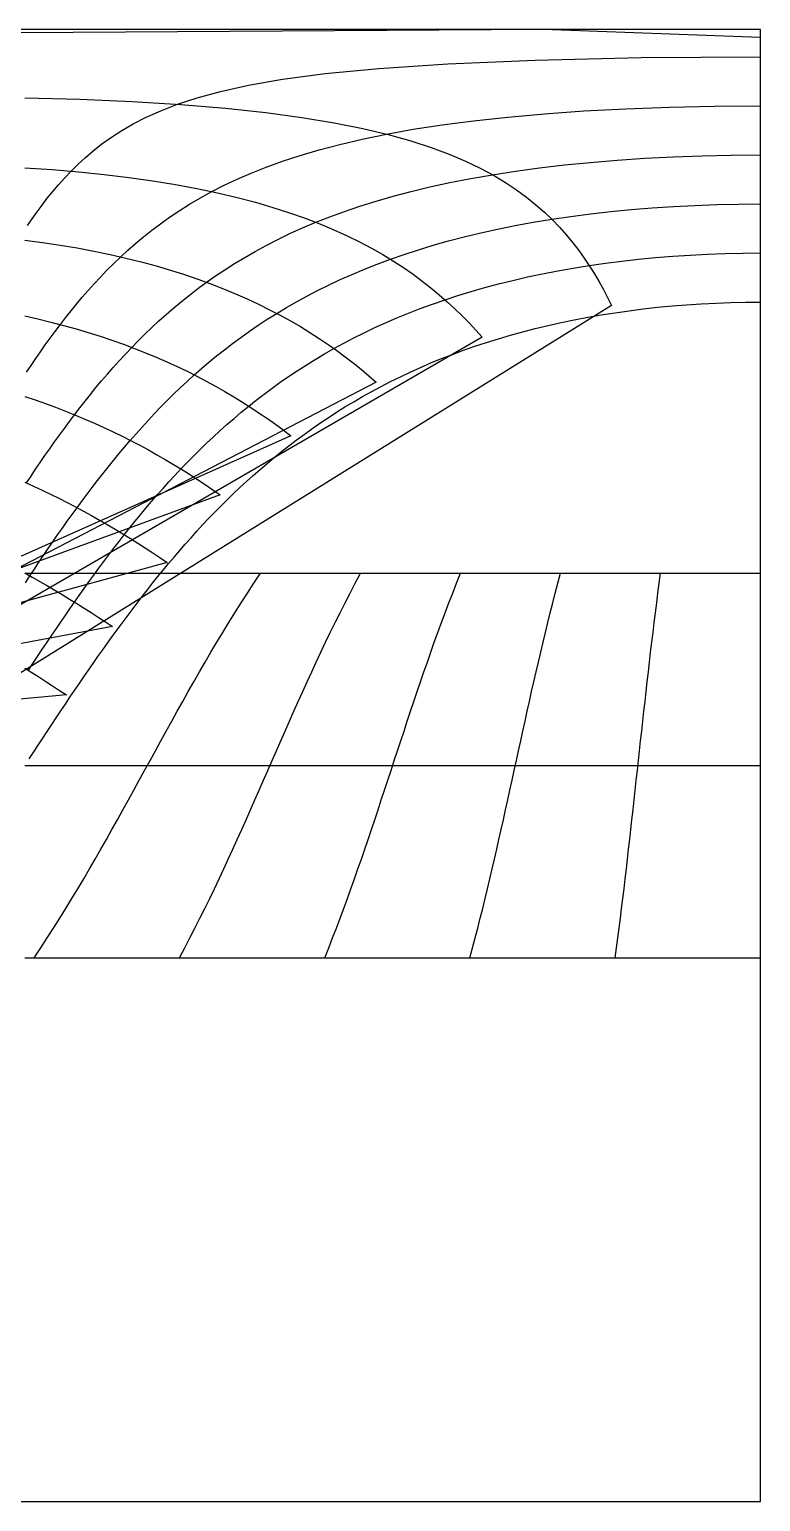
# Model space of a CAD drawing. Header units: millimetres. Extents: x -267 to 267, y -134 to 134.
# Drawn here: x 134.4 to 267, y -133.5 to 133.5 of the extents above; entities that cross this region are included whole.
import ezdxf

# ---------------------------------------------------------------- set-up
doc = ezdxf.new("R2010")
doc.units = ezdxf.units.MM
doc.layers.add('ENGRAVE', color=7, linetype='Continuous')
doc.layers.add('GUIDE', color=3, linetype='Continuous')

msp = doc.modelspace()

# ---------------------------------------------------------------- linework, layer by layer
at = {"layer": 'ENGRAVE'}
for points in [[(267.0354, 84.5612), (267.0354, 86.0447), (267.0354, 87.5283), (267.0354, 89.0118), (267.0354, 90.4953), (267.0354, 91.9789), (267.0354, 93.4624), (267.0354, 94.9459), (267.0354, 96.4294), (267.0354, 97.913), (267.0354, 99.3965), (267.0354, 100.88), (267.0354, 102.3636), (267.0354, 103.8471), (267.0354, 105.3306), (267.0354, 106.8142), (267.0354, 108.2977), (267.0354, 109.7812), (267.0354, 111.2647), (267.0354, 112.7483), (267.0354, 114.2318), (267.0354, 115.7153), (267.0354, 117.1989), (267.0354, 118.6824), (267.0354, 120.1659), (267.0354, 121.6494), (267.0354, 123.133), (267.0354, 124.6165), (267.0354, 126.1), (267.0354, 127.5836), (267.0354, 129.0671), (267.0354, 130.5506), (267.0354, 132.0342), (227.6253, 133.5177), (0, 132.0342)], [(134.028, 97.9274), (134.8744, 99.1668), (135.7521, 100.406), (136.6649, 101.6448), (137.6173, 102.8832), (138.6143, 104.1208), (139.6621, 105.3576), (140.7679, 106.5932), (141.9399, 107.8274), (143.1885, 109.0599), (144.5257, 110.2902), (145.9666, 111.5179), (147.5293, 112.7424), (149.2365, 113.9629), (151.1166, 115.1787), (153.2056, 116.3885), (155.55, 117.5909), (158.2102, 118.7839), (161.2663, 119.965), (164.8256, 121.1305), (169.0348, 122.2757), (174.0965, 123.3934), (180.2929, 124.4734), (188.0165, 125.5002), (197.7972, 126.4505), (210.2897, 127.2893), (226.1153, 127.9655), (245.393, 128.414), (267.0354, 128.5726)], [(133.5177, 121.085), (143.4918, 120.8576), (152.9942, 120.4658), (161.8462, 119.9236), (169.9469, 119.2483), (177.2641, 118.4577), (183.8169, 117.569), (189.6562, 116.5976), (194.8486, 115.557), (199.4659, 114.4584), (203.5778, 113.3114), (207.2487, 112.1236), (210.5361, 110.9017), (213.4904, 109.6507), (216.1552, 108.375), (218.5678, 107.0783), (220.7604, 105.7634), (222.7604, 104.4329), (224.5911, 103.0887), (226.2727, 101.7326), (227.8225, 100.3661), (229.2552, 98.9904), (230.5836, 97.6066), (231.819, 96.2156), (232.971, 94.8181), (234.0479, 93.4149), (235.0573, 92.0065), (236.0054, 90.5934), (236.8981, 89.1761), (237.7405, 87.755), (238.5368, 86.3304), (239.2913, 84.9027), (240.0073, 83.472), (-26.3473, -82.0387)], [(133.8409, 71.3238), (134.6683, 72.5633), (135.5102, 73.8025), (136.3677, 75.0415), (137.2421, 76.28), (138.1347, 77.518), (139.0469, 78.7553), (139.9802, 79.9916), (140.9363, 81.227), (141.917, 82.4611), (142.9244, 83.6938), (143.9605, 84.9248), (145.0278, 86.1539), (146.129, 87.381), (147.2668, 88.6055), (148.4444, 89.8274), (149.6655, 91.0462), (150.9338, 92.2616), (152.2537, 93.4732), (153.6299, 94.6804), (155.068, 95.8829), (156.5738, 97.0799), (158.1541, 98.271), (159.8164, 99.4552), (161.5691, 100.6319), (163.4219, 101.8001), (165.3854, 102.9586), (167.4718, 104.1064), (169.6949, 105.2419), (172.0702, 106.3636), (174.6152, 107.4695), (177.3497, 108.5576), (180.296, 109.6252), (183.4789, 110.6695), (186.9261, 111.6869), (190.668, 112.6735), (194.7372, 113.6246), (199.1682, 114.5349), (203.9958, 115.398), (209.2535, 116.2069), (214.9698, 116.9535), (221.1645, 117.6291), (227.8433, 118.2241), (234.9915, 118.7287), (242.5689, 119.1335), (250.5054, 119.4298), (258.702, 119.6106), (267.0354, 119.6714)], [(133.8404, 51.2539), (134.6631, 52.4934), (135.4948, 53.7326), (136.336, 54.9716), (137.1875, 56.2102), (138.0499, 57.4482), (138.9241, 58.6855), (139.8108, 59.9221), (140.7108, 61.1576), (141.6251, 62.3921), (142.5546, 63.6252), (143.5002, 64.857), (144.4631, 66.0871), (145.4444, 67.3153), (146.4452, 68.5416), (147.4669, 69.7656), (148.5108, 70.9871), (149.5784, 72.206), (150.6712, 73.4219), (151.791, 74.6345), (152.9394, 75.8436), (154.1185, 77.0489), (155.3303, 78.25), (156.577, 79.4466), (157.861, 80.6382), (159.1849, 81.8244), (160.5514, 83.0048), (161.9635, 84.1788), (163.4244, 85.346), (164.9376, 86.5057), (166.5068, 87.6573), (168.1361, 88.8), (169.8298, 89.9332), (171.5925, 91.0559), (173.4294, 92.1672), (175.3457, 93.2662), (177.3474, 94.3516), (179.4406, 95.4224), (181.6321, 96.477), (183.9287, 97.5142), (186.338, 98.5321), (188.8679, 99.529), (191.5264, 100.5031), (194.322, 101.452), (197.2632, 102.3735), (200.3585, 103.265), (203.6161, 104.1237), (207.0439, 104.9467), (210.6488, 105.7305), (214.4364, 106.472), (218.4108, 107.1673), (222.5736, 107.8127), (226.9236, 108.4043), (231.4564, 108.9383), (236.1635, 109.4106), (241.032, 109.8177), (246.0444, 110.1561), (251.1789, 110.4228), (256.4091, 110.6152), (261.7054, 110.7314), (267.0354, 110.7702)], [(133.5177, 108.4251), (138.4674, 108.1057), (143.2834, 107.7072), (147.9442, 107.2334), (152.4335, 106.688), (156.7394, 106.0756), (160.8547, 105.4003), (164.7761, 104.6667), (168.5037, 103.879), (172.0403, 103.0415), (175.391, 102.1582), (178.5622, 101.2328), (181.5617, 100.2688), (184.3977, 99.2696), (187.0792, 98.238), (189.6149, 97.177), (192.0138, 96.0889), (194.2843, 94.9762), (196.4349, 93.8407), (198.4734, 92.6846), (200.4074, 91.5095), (202.244, 90.3169), (203.9897, 89.1082), (205.6507, 87.8848), (207.2329, 86.6479), (208.7416, 85.3984), (210.1818, 84.1373), (211.558, 82.8655), (212.8746, 81.5838), (214.1355, 80.2929), (215.3444, 78.9936), (216.5046, 77.6863), (-49.416, -76.3716)], [(133.6358, 33.1615), (134.4543, 34.4009), (135.2781, 35.6403), (136.1078, 36.8793), (136.9437, 38.118), (137.7864, 39.3562), (138.6364, 40.5938), (139.4942, 41.8306), (140.3604, 43.0665), (141.2355, 44.3015), (142.1201, 45.5352), (143.0148, 46.7677), (143.9202, 47.9987), (144.8371, 49.228), (145.7662, 50.4556), (146.708, 51.6812), (147.6635, 52.9047), (148.6334, 54.1258), (149.6185, 55.3445), (150.6198, 56.5604), (151.6381, 57.7733), (152.6744, 58.9831), (153.7297, 60.1895), (154.8051, 61.3922), (155.9018, 62.591), (157.0209, 63.7856), (158.1636, 64.9757), (159.3314, 66.161), (160.5255, 67.3411), (161.7475, 68.5157), (162.9988, 69.6844), (164.2812, 70.8469), (165.5963, 72.0026), (166.946, 73.1512), (168.3322, 74.2922), (169.7569, 75.425), (171.2222, 76.549), (172.7304, 77.6638), (174.2837, 78.7686), (175.8848, 79.8628), (177.5362, 80.9457), (179.2406, 82.0164), (181.0008, 83.0743), (182.8197, 84.1182), (184.7006, 85.1474), (186.6464, 86.1608), (188.6605, 87.1573), (190.7461, 88.1358), (192.9067, 89.0949), (195.1457, 90.0334), (197.4664, 90.9498), (199.8721, 91.8427), (202.3662, 92.7105), (204.9515, 93.5514), (207.631, 94.3638), (210.4071, 95.1456), (213.2817, 95.8951), (216.2565, 96.6102), (219.3322, 97.2888), (222.5089, 97.9288), (225.7858, 98.5281), (229.161, 99.0844), (232.6315, 99.5958), (236.1931, 100.0599), (239.8403, 100.475), (243.5663, 100.839), (247.3628, 101.1502), (251.2205, 101.4071), (255.1286, 101.6084), (259.0755, 101.7529), (263.0488, 101.84), (267.0354, 101.8691)], [(133.5177, 95.315), (136.7673, 94.8828), (139.9464, 94.4027), (143.0504, 93.8764), (146.0758, 93.3057), (149.0201, 92.6924), (151.8813, 92.0386), (154.6584, 91.346), (157.351, 90.6165), (159.9592, 89.8521), (162.4839, 89.0546), (164.9262, 88.2256), (167.2877, 87.3669), (169.5701, 86.4802), (171.7756, 85.567), (173.9065, 84.6288), (175.9652, 83.667), (177.9542, 82.683), (179.876, 81.6781), (181.7332, 80.6535), (183.5284, 79.6103), (185.2643, 78.5496), (186.9433, 77.4724), (188.5678, 76.3797), (190.1404, 75.2724), (191.6633, 74.1512), (193.1389, 73.017), (194.5692, 71.8705), (195.9565, 70.7124), (197.3027, 69.5434), (-68.4256, -68.3641)], [(134.1743, 17.2651), (134.9929, 18.5045), (135.8144, 19.7437), (136.6393, 20.9825), (137.4679, 22.2209), (138.3006, 23.4587), (139.1379, 24.6959), (139.9802, 25.9322), (140.8278, 27.1676), (141.6812, 28.402), (142.5409, 29.6351), (143.4073, 30.8669), (144.2808, 32.0972), (145.162, 33.3259), (146.0514, 34.5529), (146.9494, 35.7779), (147.8566, 37.0009), (148.7736, 38.2216), (149.7008, 39.44), (150.639, 40.6557), (151.5886, 41.8687), (152.5503, 43.0788), (153.5248, 44.2857), (154.5128, 45.4893), (155.5149, 46.6894), (156.5318, 47.8856), (157.5643, 49.0779), (158.6133, 50.2659), (159.6794, 51.4495), (160.7636, 52.6283), (161.8667, 53.8021), (162.9897, 54.9706), (164.1335, 56.1334), (165.2991, 57.2903), (166.4876, 58.441), (167.6999, 59.585), (168.9372, 60.722), (170.2008, 61.8517), (171.4917, 62.9735), (172.8112, 64.0872), (174.1607, 65.1921), (175.5415, 66.2879), (176.9549, 67.3741), (178.4025, 68.45), (179.8856, 69.5151), (181.4059, 70.5689), (182.9648, 71.6107), (184.564, 72.6399), (186.2052, 73.6557), (187.89, 74.6574), (189.6201, 75.6443), (191.3973, 76.6154), (193.2232, 77.5701), (195.0995, 78.5073), (197.028, 79.4261), (199.0103, 80.3255), (201.048, 81.2045), (203.1427, 82.062), (205.2958, 82.8969), (207.5086, 83.708), (209.7822, 84.4941), (212.1177, 85.2539), (214.5158, 85.9861), (216.977, 86.6895), (219.5014, 87.3626), (222.0891, 88.0042), (224.7394, 88.6128), (227.4515, 89.187), (230.2241, 89.7255), (233.0552, 90.2268), (235.9426, 90.6898), (238.8835, 91.1131), (241.8744, 91.4955), (244.9114, 91.8359), (247.9902, 92.1332), (251.1058, 92.3864), (254.2528, 92.5948), (257.4255, 92.7576), (260.6178, 92.8743), (263.8233, 92.9445), (267.0354, 92.9679)], [(134.333, 1.2395), (135.1486, 2.4788), (135.9649, 3.7179), (136.7822, 4.9567), (137.601, 6.195), (138.4215, 7.4327), (139.2441, 8.6698), (140.0691, 9.906), (140.897, 11.1413), (141.728, 12.3756), (142.5626, 13.6086), (143.4011, 14.8404), (144.2438, 16.0708), (145.0913, 17.2996), (145.9438, 18.5268), (146.8018, 19.7521), (147.6657, 20.9754), (148.5359, 22.1967), (149.4127, 23.4157), (150.2967, 24.6324), (151.1883, 25.8465), (152.0878, 27.0579), (152.9959, 28.2665), (153.9129, 29.472), (154.8394, 30.6743), (155.7757, 31.8733), (156.7225, 33.0687), (157.6803, 34.2604), (158.6496, 35.4481), (159.6309, 36.6317), (160.6249, 37.8109), (161.6321, 38.9855), (162.653, 40.1554), (163.6885, 41.3202), (164.7389, 42.4797), (165.8051, 43.6337), (166.8878, 44.7819), (167.9875, 45.924), (169.105, 47.0597), (170.2411, 48.1887), (171.3965, 49.3107), (172.572, 50.4254), (173.7685, 51.5324), (174.9866, 52.6314), (176.2273, 53.7221), (177.4915, 54.8039), (178.7799, 55.8765), (180.0936, 56.9394), (181.4335, 57.9923), (182.8005, 59.0347), (184.1955, 60.066), (185.6196, 61.0857), (187.0737, 62.0934), (188.5588, 63.0885), (190.076, 64.0704), (191.6261, 65.0384), (193.2103, 65.992), (194.8295, 66.9306), (196.4847, 67.8533), (198.1769, 68.7596), (199.9069, 69.6487), (201.6757, 70.5199), (203.4842, 71.3722), (205.333, 72.2051), (207.223, 73.0175), (209.1548, 73.8087), (211.129, 74.5778), (213.1459, 75.3238), (215.206, 76.0459), (217.3094, 76.7431), (219.4561, 77.4145), (221.6461, 78.0591), (223.8791, 78.6759), (226.1545, 79.264), (228.4716, 79.8224), (230.8296, 80.3502), (233.2272, 80.8463), (235.6631, 81.31), (238.1356, 81.7404), (240.6427, 82.1365), (243.1824, 82.4975), (245.7522, 82.8228), (248.3496, 83.1115), (250.9715, 83.3631), (253.615, 83.5771), (256.2767, 83.7528), (258.9532, 83.8899), (261.641, 83.988), (264.3363, 84.047), (267.0354, 84.0667)], [(133.5177, 81.5457), (135.914, 81.0057), (138.2666, 80.4343), (140.5746, 79.8327), (142.8373, 79.2018), (145.0543, 78.5426), (147.2252, 77.8562), (149.3502, 77.1436), (151.4292, 76.4057), (153.4626, 75.6437), (155.4508, 74.8583), (157.3944, 74.0506), (159.294, 73.2216), (161.1505, 72.372), (162.9645, 71.5028), (164.7371, 70.6148), (166.4692, 69.7088), (168.1618, 68.7856), (169.816, 67.8459), (171.4327, 66.8905), (173.0131, 65.9201), (174.5582, 64.9353), (176.0692, 63.9368), (177.5472, 62.9252), (178.9931, 61.9011), (180.4081, 60.865), (181.7933, 59.8175), (-83.8857, -58.7591)], [(133.5177, 66.9422), (135.4108, 66.3071), (137.2757, 65.6512), (139.1123, 64.9752), (140.9207, 64.2797), (142.7011, 63.5653), (144.4536, 62.8326), (146.1784, 62.0822), (147.8758, 61.3146), (149.5462, 60.5305), (151.19, 59.7304), (152.8075, 58.9149), (154.3992, 58.0846), (155.9655, 57.2398), (157.5071, 56.3812), (159.0242, 55.5093), (160.5176, 54.6244), (161.9878, 53.7272), (163.4352, 52.8181), (164.8605, 51.8975), (166.2642, 50.9658), (167.6469, 50.0235), (169.0092, 49.0709), (-96.6837, -48.1085)], [(133.5177, 51.3981), (135.0946, 50.6852), (136.6535, 49.9589), (138.1946, 49.2196), (139.7181, 48.4676), (141.2243, 47.7034), (142.7135, 46.9272), (144.1858, 46.1396), (145.6417, 45.3407), (147.0814, 44.5311), (148.5052, 43.7111), (149.9135, 42.8809), (151.3066, 42.041), (152.6849, 41.1916), (154.0486, 40.3332), (155.3983, 39.4659), (156.7341, 38.5901), (158.0565, 37.7062), (159.3658, 36.8143), (-106.373, -35.9148)], [(133.5177, 34.922), (134.898, 34.1518), (136.2678, 33.3737), (137.6271, 32.5878), (138.9763, 31.7944), (140.3155, 30.9938), (141.6452, 30.1862), (142.9655, 29.3719), (144.2766, 28.5511), (145.5789, 27.724), (146.8727, 26.8909), (148.1581, 26.0521), (149.4355, 25.2077), (-116.3302, -24.3579)], [(133.5177, 34.863), (135.0012, 34.863), (136.4847, 34.863), (137.9683, 34.863), (139.4518, 34.863), (140.9353, 34.863), (142.4189, 34.863), (143.9024, 34.863), (145.3859, 34.863), (146.8695, 34.863), (148.353, 34.863), (149.8365, 34.863), (151.32, 34.863), (152.8036, 34.863), (154.2871, 34.863), (155.7706, 34.863), (157.2542, 34.863), (158.7377, 34.863), (160.2212, 34.863), (161.7048, 34.863), (163.1883, 34.863), (164.6718, 34.863), (166.1553, 34.863), (167.6389, 34.863), (169.1224, 34.863), (170.6059, 34.863), (172.0895, 34.863), (173.573, 34.863), (175.0565, 34.863), (176.5401, 34.863), (178.0236, 34.863), (179.5071, 34.863), (180.9906, 34.863), (182.4742, 34.863), (183.9577, 34.863), (185.4412, 34.863), (186.9248, 34.863), (188.4083, 34.863), (189.8918, 34.863), (191.3754, 34.863), (192.8589, 34.863), (194.3424, 34.863), (195.8259, 34.863), (197.3095, 34.863), (198.793, 34.863), (200.2765, 34.863), (201.7601, 34.863), (203.2436, 34.863), (204.7271, 34.863), (206.2107, 34.863), (207.6942, 34.863), (209.1777, 34.863), (210.6612, 34.863), (212.1448, 34.863), (213.6283, 34.863), (215.1118, 34.863), (216.5954, 34.863), (218.0789, 34.863), (219.5624, 34.863), (221.0459, 34.863), (222.5295, 34.863), (224.013, 34.863), (225.4965, 34.863), (226.9801, 34.863), (228.4636, 34.863), (229.9471, 34.863), (231.4307, 34.863), (232.9142, 34.863), (234.3977, 34.863), (235.8812, 34.863), (237.3648, 34.863), (238.8483, 34.863), (240.3318, 34.863), (241.8154, 34.863), (243.2989, 34.863), (244.7824, 34.863), (246.266, 34.863), (247.7495, 34.863), (249.233, 34.863), (250.7165, 34.863), (252.2001, 34.863), (253.6836, 34.863), (255.1671, 34.863), (256.6507, 34.863), (258.1342, 34.863), (259.6177, 34.863), (261.1013, 34.863), (262.5848, 34.863), (264.0683, 34.863), (265.5518, 34.863), (267.0354, 34.863)], [(135.2269, -34.863), (136.429, -33.0751), (137.605, -31.2873), (138.7571, -29.4994), (139.8873, -27.7116), (140.9976, -25.9237), (142.0897, -24.1359), (143.1652, -22.348), (144.2257, -20.5602), (145.2727, -18.7724), (146.3075, -16.9845), (147.3316, -15.1967), (148.3462, -13.4088), (149.3525, -11.621), (150.3517, -9.8331), (151.345, -8.0453), (152.3334, -6.2575), (153.3181, -4.4696), (154.3002, -2.6818), (155.2807, -0.8939), (156.2606, 0.8939), (157.2411, 2.6818), (158.2231, 4.4696), (159.2079, 6.2575), (160.1963, 8.0453), (161.1896, 9.8331), (162.1888, 11.621), (163.1951, 13.4088), (164.2097, 15.1967), (165.2337, 16.9845), (166.2686, 18.7724), (167.3156, 20.5602), (168.3761, 22.348), (169.4516, 24.1359), (170.5437, 25.9237), (171.6539, 27.7116), (172.7842, 29.4994), (173.9363, 31.2873), (175.1123, 33.0751), (176.3144, 34.863)], [(161.5886, -34.863), (162.5503, -33.0751), (163.4911, -31.2873), (164.4128, -29.4994), (165.317, -27.7116), (166.2052, -25.9237), (167.0788, -24.1359), (167.9392, -22.348), (168.7876, -20.5602), (169.6252, -18.7724), (170.4531, -16.9845), (171.2724, -15.1967), (172.084, -13.4088), (172.8891, -11.621), (173.6884, -9.8331), (174.4831, -8.0453), (175.2738, -6.2575), (176.0616, -4.4696), (176.8472, -2.6818), (177.6316, -0.8939), (178.4156, 0.8939), (179.1999, 2.6818), (179.9856, 4.4696), (180.7734, 6.2575), (181.5641, 8.0453), (182.3587, 9.8331), (183.1581, 11.621), (183.9631, 13.4088), (184.7748, 15.1967), (185.5941, 16.9845), (186.422, 18.7724), (187.2596, 20.5602), (188.108, 22.348), (188.9684, 24.1359), (189.842, 25.9237), (190.7302, 27.7116), (191.6344, 29.4994), (192.5561, 31.2873), (193.4969, 33.0751), (194.4586, 34.863)], [(187.9503, -34.863), (188.6715, -33.0751), (189.3772, -31.2873), (190.0684, -29.4994), (190.7466, -27.7116), (191.4127, -25.9237), (192.0679, -24.1359), (192.7132, -22.348), (193.3495, -20.5602), (193.9777, -18.7724), (194.5987, -16.9845), (195.2131, -15.1967), (195.8219, -13.4088), (196.4257, -11.621), (197.0252, -9.8331), (197.6211, -8.0453), (198.2142, -6.2575), (198.805, -4.4696), (199.3943, -2.6818), (199.9825, -0.8939), (200.5705, 0.8939), (201.1588, 2.6818), (201.748, 4.4696), (202.3389, 6.2575), (202.9319, 8.0453), (203.5279, 9.8331), (204.1274, 11.621), (204.7312, 13.4088), (205.3399, 15.1967), (205.9544, 16.9845), (206.5753, 18.7724), (207.2035, 20.5602), (207.8398, 22.348), (208.4851, 24.1359), (209.1403, 25.9237), (209.8065, 27.7116), (210.4846, 29.4994), (211.1759, 31.2873), (211.8815, 33.0751), (212.6028, 34.863)], [(214.312, -34.863), (214.7928, -33.0751), (215.2632, -31.2873), (215.7241, -29.4994), (216.1762, -27.7116), (216.6203, -25.9237), (217.0571, -24.1359), (217.4873, -22.348), (217.9115, -20.5602), (218.3303, -18.7724), (218.7442, -16.9845), (219.1539, -15.1967), (219.5597, -13.4088), (219.9622, -11.621), (220.3619, -9.8331), (220.7592, -8.0453), (221.1546, -6.2575), (221.5485, -4.4696), (221.9413, -2.6818), (222.3335, -0.8939), (222.7255, 0.8939), (223.1177, 2.6818), (223.5105, 4.4696), (223.9044, 6.2575), (224.2997, 8.0453), (224.697, 9.8331), (225.0967, 11.621), (225.4993, 13.4088), (225.9051, 15.1967), (226.3147, 16.9845), (226.7287, 18.7724), (227.1475, 20.5602), (227.5717, 22.348), (228.0019, 24.1359), (228.4387, 25.9237), (228.8828, 27.7116), (229.3349, 29.4994), (229.7957, 31.2873), (230.2661, 33.0751), (230.747, 34.863)], [(240.6737, -34.863), (240.9141, -33.0751), (241.1493, -31.2873), (241.3797, -29.4994), (241.6058, -27.7116), (241.8278, -25.9237), (242.0462, -24.1359), (242.2613, -22.348), (242.4734, -20.5602), (242.6828, -18.7724), (242.8898, -16.9845), (243.0946, -15.1967), (243.2975, -13.4088), (243.4988, -11.621), (243.6986, -9.8331), (243.8973, -8.0453), (244.095, -6.2575), (244.2919, -4.4696), (244.4883, -2.6818), (244.6844, -0.8939), (244.8804, 0.8939), (245.0765, 2.6818), (245.2729, 4.4696), (245.4699, 6.2575), (245.6676, 8.0453), (245.8662, 9.8331), (246.0661, 11.621), (246.2673, 13.4088), (246.4702, 15.1967), (246.675, 16.9845), (246.882, 18.7724), (247.0914, 20.5602), (247.3035, 22.348), (247.5186, 24.1359), (247.737, 25.9237), (247.9591, 27.7116), (248.1851, 29.4994), (248.4156, 31.2873), (248.6508, 33.0751), (248.8912, 34.863)], [(267.0354, -34.863), (267.0354, -33.0751), (267.0354, -31.2873), (267.0354, -29.4994), (267.0354, -27.7116), (267.0354, -25.9237), (267.0354, -24.1359), (267.0354, -22.348), (267.0354, -20.5602), (267.0354, -18.7724), (267.0354, -16.9845), (267.0354, -15.1967), (267.0354, -13.4088), (267.0354, -11.621), (267.0354, -9.8331), (267.0354, -8.0453), (267.0354, -6.2575), (267.0354, -4.4696), (267.0354, -2.6818), (267.0354, -0.8939), (267.0354, 0.8939), (267.0354, 2.6818), (267.0354, 4.4696), (267.0354, 6.2575), (267.0354, 8.0453), (267.0354, 9.8331), (267.0354, 11.621), (267.0354, 13.4088), (267.0354, 15.1967), (267.0354, 16.9845), (267.0354, 18.7724), (267.0354, 20.5602), (267.0354, 22.348), (267.0354, 24.1359), (267.0354, 25.9237), (267.0354, 27.7116), (267.0354, 29.4994), (267.0354, 31.2873), (267.0354, 33.0751), (267.0354, 34.863)], [(133.5177, 17.6795), (134.7902, 16.8748), (136.0579, 16.0664), (137.3209, 15.2545), (138.5796, 14.4394), (139.8341, 13.6211), (141.0847, 12.8), (-124.7037, -11.9761)], [(133.5177, 0), (135.0012, 0), (136.4847, 0), (137.9683, 0), (139.4518, 0), (140.9353, 0), (142.4189, 0), (143.9024, 0), (145.3859, 0), (146.8695, 0), (148.353, 0), (149.8365, 0), (151.32, 0), (152.8036, 0), (154.2871, 0), (155.7706, 0), (157.2542, 0), (158.7377, 0), (160.2212, 0), (161.7048, 0), (163.1883, 0), (164.6718, 0), (166.1553, 0), (167.6389, 0), (169.1224, 0), (170.6059, 0), (172.0895, 0), (173.573, 0), (175.0565, 0), (176.5401, 0), (178.0236, 0), (179.5071, 0), (180.9906, 0), (182.4742, 0), (183.9577, 0), (185.4412, 0), (186.9248, 0), (188.4083, 0), (189.8918, 0), (191.3754, 0), (192.8589, 0), (194.3424, 0), (195.8259, 0), (197.3095, 0), (198.793, 0), (200.2765, 0), (201.7601, 0), (203.2436, 0), (204.7271, 0), (206.2107, 0), (207.6942, 0), (209.1777, 0), (210.6612, 0), (212.1448, 0), (213.6283, 0), (215.1118, 0), (216.5954, 0), (218.0789, 0), (219.5624, 0), (221.0459, 0), (222.5295, 0), (224.013, 0), (225.4965, 0), (226.9801, 0), (228.4636, 0), (229.9471, 0), (231.4307, 0), (232.9142, 0), (234.3977, 0), (235.8812, 0), (237.3648, 0), (238.8483, 0), (240.3318, 0), (241.8154, 0), (243.2989, 0), (244.7824, 0), (246.266, 0), (247.7495, 0), (249.233, 0), (250.7165, 0), (252.2001, 0), (253.6836, 0), (255.1671, 0), (256.6507, 0), (258.1342, 0), (259.6177, 0), (261.1013, 0), (262.5848, 0), (264.0683, 0), (265.5518, 0), (267.0354, 0)], [(133.5177, -34.863), (135.0012, -34.863), (136.4847, -34.863), (137.9683, -34.863), (139.4518, -34.863), (140.9353, -34.863), (142.4189, -34.863), (143.9024, -34.863), (145.3859, -34.863), (146.8695, -34.863), (148.353, -34.863), (149.8365, -34.863), (151.32, -34.863), (152.8036, -34.863), (154.2871, -34.863), (155.7706, -34.863), (157.2542, -34.863), (158.7377, -34.863), (160.2212, -34.863), (161.7048, -34.863), (163.1883, -34.863), (164.6718, -34.863), (166.1553, -34.863), (167.6389, -34.863), (169.1224, -34.863), (170.6059, -34.863), (172.0895, -34.863), (173.573, -34.863), (175.0565, -34.863), (176.5401, -34.863), (178.0236, -34.863), (179.5071, -34.863), (180.9906, -34.863), (182.4742, -34.863), (183.9577, -34.863), (185.4412, -34.863), (186.9248, -34.863), (188.4083, -34.863), (189.8918, -34.863), (191.3754, -34.863), (192.8589, -34.863), (194.3424, -34.863), (195.8259, -34.863), (197.3095, -34.863), (198.793, -34.863), (200.2765, -34.863), (201.7601, -34.863), (203.2436, -34.863), (204.7271, -34.863), (206.2107, -34.863), (207.6942, -34.863), (209.1777, -34.863), (210.6612, -34.863), (212.1448, -34.863), (213.6283, -34.863), (215.1118, -34.863), (216.5954, -34.863), (218.0789, -34.863), (219.5624, -34.863), (221.0459, -34.863), (222.5295, -34.863), (224.013, -34.863), (225.4965, -34.863), (226.9801, -34.863), (228.4636, -34.863), (229.9471, -34.863), (231.4307, -34.863), (232.9142, -34.863), (234.3977, -34.863), (235.8812, -34.863), (237.3648, -34.863), (238.8483, -34.863), (240.3318, -34.863), (241.8154, -34.863), (243.2989, -34.863), (244.7824, -34.863), (246.266, -34.863), (247.7495, -34.863), (249.233, -34.863), (250.7165, -34.863), (252.2001, -34.863), (253.6836, -34.863), (255.1671, -34.863), (256.6507, -34.863), (258.1342, -34.863), (259.6177, -34.863), (261.1013, -34.863), (262.5848, -34.863), (264.0683, -34.863), (265.5518, -34.863), (267.0354, -34.863)]]:
    msp.add_lwpolyline(points, dxfattribs=at)
at = {"layer": 'GUIDE'}
msp.add_lwpolyline([(-267.0354, -133.5177), (267.0354, -133.5177), (267.0354, 133.5177), (-267.0354, 133.5177)], close=True, dxfattribs=at)

doc.saveas('drawing.dxf')
